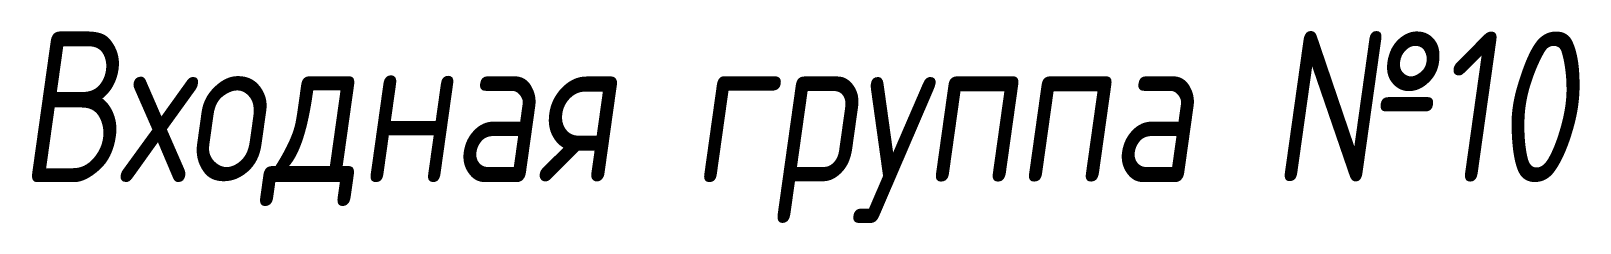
# Model space of a CAD drawing. Header units: millimetres. Extents: x -136099598 to 8891354, y 0 to 779331.
# Drawn here: x -102998 to -100423, y 480408 to 480727 of the extents above; entities that cross this region are included whole.
import ezdxf

# ---------------------------------------------------------------- set-up
doc = ezdxf.new("R2010")
doc.units = ezdxf.units.MM
doc.header["$MEASUREMENT"] = 0
doc.layers.get('0').update_dxf_attribs({"color": 250, "lineweight": 9})
doc.layers.add('АР_Текст', color=250, linetype='Continuous', lineweight=5)
doc.styles.add('Архитектурный размер', font='isocpeur.ttf', dxfattribs={"width": 0.8, "oblique": 8})

# ---------------------------------------------------------------- blocks, each defined once
blk = doc.blocks.new('*T1208')
at = {"layer": 'АР_Текст', "color": 0, "lineweight": -2, "ltscale": 150, "transparency": 16777216}
for p, q in [((0, 0), (16110.2, 0)), ((0, 0), (0, -11131.4)), ((1229.7, 0), (1229.7, -38851.8)), ((10068.2, 0), (10068.2, -38851.8)), ((11420.9, 0), (11420.9, -4369)), ((16110.2, 0), (16110.2, -38851.8)), ((0, -1697), (16110.2, -1697)), ((1229.7, -3033), (16110.2, -3033)), ((0, -4369), (16110.2, -4369)), ((0, -4994), (11420.9, -4994)), ((11420.9, -4994), (11420.9, -11131.4)), ((12773.6, -4994), (16110.2, -4994)), ((0, -6762.4), (16110.2, -6762.4)), ((0, -8459.4), (16110.2, -8459.4)), ((0, -9795.4), (16110.2, -9795.4)), ((1229.7, -11131.4), (16110.2, -11131.4)), ((0, -11756.4), (11420.9, -11756.4)), ((0, -11756.4), (0, -38851.8)), ((11420.9, -11756.4), (11420.9, -17861.3)), ((12773.6, -11756.4), (16110.2, -11756.4)), ((0, -13492.4), (16110.2, -13492.4)), ((0, -15189.3), (16110.2, -15189.3)), ((0, -16525.3), (16110.2, -16525.3)), ((0, -17861.3), (16110.2, -17861.3)), ((12773.6, -17861.3), (12773.6, -18486.3)), ((0, -18486.3), (16110.2, -18486.3)), ((11420.9, -18486.3), (11420.9, -24591.3)), ((0, -20222.3), (16110.2, -20222.3)), ((0, -21919.3), (16110.2, -21919.3)), ((0, -23255.3), (16110.2, -23255.3)), ((0, -24591.3), (16110.2, -24591.3)), ((12773.6, -24591.3), (12773.6, -25274.8)), ((0, -25274.8), (16110.2, -25274.8)), ((11420.9, -25274.8), (11420.9, -31379.8)), ((0, -27010.8), (16110.2, -27010.8)), ((0, -28707.8), (16110.2, -28707.8)), ((0, -30043.8), (16110.2, -30043.8)), ((0, -31379.8), (16110.2, -31379.8)), ((12773.6, -31379.8), (12773.6, -32063.3)), ((0, -32063.3), (16110.2, -32063.3)), ((11420.9, -32063.3), (11420.9, -38168.3)), ((0, -33799.3), (16110.2, -33799.3)), ((0, -35496.3), (16110.2, -35496.3)), ((0, -36832.3), (16110.2, -36832.3)), ((0, -38168.3), (16110.2, -38168.3)), ((12773.6, -38168.3), (12773.6, -38851.8)), ((0, -38851.8), (16110.2, -38851.8))]:
    blk.add_line(p, q, dxfattribs=at)
at = {"layer": 'АР_Текст', "color": 0, "linetype": 'ByBlock', "lineweight": -2, "ltscale": 150, "transparency": 16777216}
for p, q in [((12773.6, 0), (12773.6, -17861.3)), ((0, -3033), (1229.7, -3033)), ((11420.9, -4369), (11420.9, -4994)), ((11420.9, -4994), (12773.6, -4994)), ((0, -11131.4), (1229.7, -11131.4)), ((0, -11131.4), (0, -11756.4)), ((11420.9, -11131.4), (11420.9, -11756.4)), ((11420.9, -11756.4), (12773.6, -11756.4)), ((11420.9, -17861.3), (11420.9, -18486.3)), ((12773.6, -18486.3), (12773.6, -24591.3)), ((11420.9, -24591.3), (11420.9, -25274.8)), ((12773.6, -25274.8), (12773.6, -31379.8)), ((11420.9, -31379.8), (11420.9, -32063.3)), ((12773.6, -32063.3), (12773.6, -38168.3)), ((11420.9, -38168.3), (11420.9, -38851.8))]:
    blk.add_line(p, q, dxfattribs=at)
at = {"layer": 'АР_Текст', "color": 0, "ltscale": 150, "transparency": 16777216, "style": 'Архитектурный размер'}
for s, insert, char_height, width, attachment_point in [('Облицовка горизонтальных площадок входной группы  керамогранитной плиткой, цвет Антрацит с противоскользящей поверхностью 600х600х9мм по армированной цем.-пес. стяжке толщиной 50мм', (1329.7, -848.5), 240, 8638.557, 4), ('м²', (10744.6, -848.5), 250, 1052.708, 5), ('4.6', (12097.3, -848.5), 250, 1052.708, 5), ('Облицовка проступей (горизонтальных поверхностей ступеней) керамогранитной плиткой, цвет Антрацит, с противоскользящей поверхностью 600х600х9мм на морозостойком клею 11мм', (1329.7, -2365), 240, 8638.557, 4), ('3.5', (12097.3, -2365), 250, 1052.708, 5), ('м²', (10744.6, -2365), 250, 1052.708, 5), ('Облицовка подступенков (вертикальных поверхностей ступеней) керамогранитной плиткой, цвет- Антрацит 600х600х9мм на морозостойком клею 11мм', (1329.7, -3701), 240, 8638.557, 4), ('м²', (10744.6, -3701), 250, 1052.708, 5), ('2.5', (12097.3, -3701), 250, 1052.708, 5), ('Входная группа №7', (5648.9, -4681.5), 250, 8538.557, 5), ('Оштукатуривание вертикальных поверхностей входной группы цем.-пес. раствором толщиной 30мм по тканной металлической сетке 14х14мм по ГОСТ 3826 (Ø0.8мм) и облицовка керамогранитной плиткой на клее, цвет Антрацит, 600х600х9мм', (1329.7, -5878.2), 240, 8638.557, 4), ('м²', (10744.6, -5878.2), 250, 1052.708, 5), ('7.0', (12097.3, -5878.2), 250, 1052.708, 5), ('Облицовка горизонтальных площадок входной группы  керамогранитной плиткой, цвет Антрацит с противоскользящей поверхностью 600х600х9мм по армированной цем.-пес. стяжке толщиной 50мм', (1329.7, -7610.9), 240, 8638.557, 4), ('м²', (10744.6, -7610.9), 250, 1052.708, 5), ('4.4', (12097.3, -7610.9), 250, 1052.708, 5), ('Облицовка проступей (горизонтальных поверхностей ступеней) керамогранитной плиткой, цвет Антрацит, с противоскользящей поверхностью 600х600х9мм на морозостойком клею 11мм', (1329.7, -9127.4), 240, 8638.557, 4), ('м²', (10744.6, -9127.4), 250, 1052.708, 5), ('3.6', (12097.3, -9127.4), 250, 1052.708, 5), ('Облицовка подступенков (вертикальных поверхностей ступеней) керамогранитной плиткой, цвет- Антрацит 600х600х9мм на морозостойком клею 11мм', (1329.7, -10463.4), 240, 8638.557, 4), ('м²', (10744.6, -10463.4), 250, 1052.708, 5), ('2.3', (12097.3, -10463.4), 250, 1052.708, 5), ('Входная группа №8', (5648.9, -11443.9), 250, 8538.557, 5), ('Оштукатуривание вертикальных поверхностей входной группы цем.-пес. раствором толщиной 30мм по тканной металлической сетке 14х14мм по ГОСТ 3826 (Ø0.8мм) и облицовка керамогранитной плиткой на клее, цвет Антрацит, 600х600х9мм', (1329.7, -12624.4), 240, 8638.557, 4), ('м²', (10744.6, -12624.4), 250, 1052.708, 5), ('9.6', (12097.3, -12624.4), 250, 1052.708, 5), ('Облицовка горизонтальных площадок входной группы  керамогранитной плиткой, цвет Антрацит с противоскользящей поверхностью 600х600х9мм по армированной цем.-пес. стяжке толщиной 50мм', (1329.7, -14340.9), 240, 8638.557, 4), ('4.4', (12097.3, -14340.9), 250, 1052.708, 5), ('м²', (10744.6, -14340.9), 250, 1052.708, 5), ('Облицовка проступей (горизонтальных поверхностей ступеней) керамогранитной плиткой, цвет Антрацит, с противоскользящей поверхностью 600х600х9мм на морозостойком клею 11мм', (1329.7, -15857.3), 240, 8638.557, 4), ('м²', (10744.6, -15857.3), 250, 1052.708, 5), ('4.6', (12097.3, -15857.3), 250, 1052.708, 5), ('Облицовка подступенков (вертикальных поверхностей ступеней) керамогранитной плиткой, цвет- Антрацит 600х600х9мм на морозостойком клею 11мм', (1329.7, -17193.3), 240, 8638.557, 4), ('м²', (10744.6, -17193.3), 250, 1052.708, 5), ('3.0', (12097.3, -17193.3), 250, 1052.708, 5), ('Входная группа №9', (5648.9, -18173.8), 250, 8538.557, 5), ('Оштукатуривание вертикальных поверхностей входной группы цем.-пес. раствором толщиной 30мм по тканной металлической сетке 14х14мм по ГОСТ 3826 (Ø0.8мм) и облицовка керамогранитной плиткой на клее, цвет Антрацит, 600х600х9мм', (1329.7, -19354.3), 240, 8638.557, 4), ('м²', (10744.6, -19354.3), 250, 1052.708, 5), ('8.4', (12097.3, -19354.3), 250, 1052.708, 5), ('Облицовка горизонтальных площадок входной группы  керамогранитной плиткой, цвет Антрацит с противоскользящей поверхностью 600х600х9мм по армированной цем.-пес. стяжке толщиной 50мм', (1329.7, -21070.8), 240, 8638.557, 4), ('м²', (10744.6, -21070.8), 250, 1052.708, 5), ('2.9', (12097.3, -21070.8), 250, 1052.708, 5), ('Облицовка проступей (горизонтальных поверхностей ступеней) керамогранитной плиткой, цвет Антрацит, с противоскользящей поверхностью 600х600х9мм на морозостойком клею 11мм', (1329.7, -22587.3), 240, 8638.557, 4), ('м²', (10744.6, -22587.3), 250, 1052.708, 5), ('1.0', (12097.3, -22587.3), 250, 1052.708, 5), ('Облицовка подступенков (вертикальных поверхностей ступеней) керамогранитной плиткой, цвет- Антрацит 600х600х9мм на морозостойком клею 11мм', (1329.7, -23923.3), 240, 8638.557, 4), ('м²', (10744.6, -23923.3), 250, 1052.708, 5), ('1.2', (12097.3, -23923.3), 250, 1052.708, 5), ('Входная группа №10', (5648.9, -24933.1), 250, 8538.557, 5), ('Оштукатуривание вертикальных поверхностей входной группы цем.-пес. раствором толщиной 30мм по тканной металлической сетке 14х14мм по ГОСТ 3826 (Ø0.8мм) и облицовка керамогранитной плиткой на клее, цвет Антрацит, 600х600х9мм', (1329.7, -26142.8), 240, 8638.557, 4), ('м²', (10744.6, -26142.8), 250, 1052.708, 5), ('7.5', (12097.3, -26142.8), 250, 1052.708, 5), ('Облицовка горизонтальных площадок входной группы  керамогранитной плиткой, цвет Антрацит с противоскользящей поверхностью 600х600х9мм по армированной цем.-пес. стяжке толщиной 50мм', (1329.7, -27859.3), 240, 8638.557, 4), ('м²', (10744.6, -27859.3), 250, 1052.708, 5), ('4.7', (12097.3, -27859.3), 250, 1052.708, 5), ('Облицовка проступей (горизонтальных поверхностей ступеней) керамогранитной плиткой, цвет Антрацит, с противоскользящей поверхностью 600х600х9мм на морозостойком клею 11мм', (1329.7, -29375.8), 240, 8638.557, 4), ('м²', (10744.6, -29375.8), 250, 1052.708, 5), ('4.4', (12097.3, -29375.8), 250, 1052.708, 5), ('Облицовка подступенков (вертикальных поверхностей ступеней) керамогранитной плиткой, цвет- Антрацит 600х600х9мм на морозостойком клею 11мм', (1329.7, -30711.8), 240, 8638.557, 4), ('м²', (10744.6, -30711.8), 250, 1052.708, 5), ('2.6', (12097.3, -30711.8), 250, 1052.708, 5), ('Входная группа №11', (5648.9, -31721.5), 250, 8538.557, 5), ('Оштукатуривание вертикальных поверхностей входной группы цем.-пес. раствором толщиной 30мм по тканной металлической сетке 14х14мм по ГОСТ 3826 (Ø0.8мм) и облицовка керамогранитной плиткой на клее, цвет Антрацит, 600х600х9мм', (1329.7, -32931.3), 240, 8638.557, 4), ('м²', (10744.6, -32931.3), 250, 1052.708, 5), ('8.6', (12097.3, -32931.3), 250, 1052.708, 5), ('Облицовка горизонтальных площадок входной группы  керамогранитной плиткой, цвет Антрацит с противоскользящей поверхностью 600х600х9мм по армированной цем.-пес. стяжке толщиной 50мм', (1329.7, -34647.8), 240, 8638.557, 4), ('м²', (10744.6, -34647.8), 250, 1052.708, 5), ('5.3', (12097.3, -34647.8), 250, 1052.708, 5), ('Облицовка проступей (горизонтальных поверхностей ступеней) керамогранитной плиткой, цвет Антрацит, с противоскользящей поверхностью 600х600х9мм на морозостойком клею 11мм', (1329.7, -36164.3), 240, 8638.557, 4), ('м²', (10744.6, -36164.3), 250, 1052.708, 5), ('4.3', (12097.3, -36164.3), 250, 1052.708, 5), ('Облицовка подступенков (вертикальных поверхностей ступеней) керамогранитной плиткой, цвет- Антрацит 600х600х9мм на морозостойком клею 11мм', (1329.7, -37500.3), 240, 8638.557, 4), ('м²', (10744.6, -37500.3), 250, 1052.708, 5), ('2.7', (12097.3, -37500.3), 250, 1052.708, 5), ('Входная группа №12', (5648.9, -38510), 250, 8538.557, 5)]:
    blk.add_mtext(s, dxfattribs=dict(at, insert=insert, char_height=char_height, width=width, attachment_point=attachment_point))

msp = doc.modelspace()

# ---------------------------------------------------------------- block references
msp.add_blockref('*T1208', (-107373.5, 505500.4))

doc.saveas('drawing.dxf')
